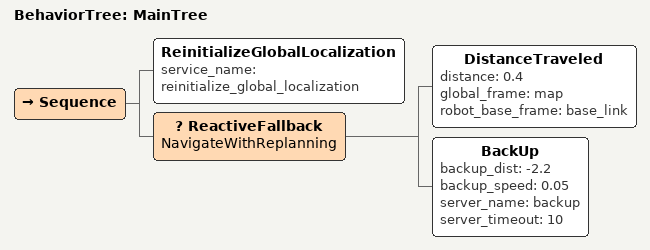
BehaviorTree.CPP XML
<root main_tree_to_execute="MainTree">
    <BehaviorTree ID="MainTree">
        <Sequence>
            <ReinitializeGlobalLocalization service_name="reinitialize_global_localization"/>
            <ReactiveFallback name="NavigateWithReplanning">
                <DistanceTraveled distance="0.4" global_frame="map" robot_base_frame="base_link"/>
                <BackUp backup_dist="-2.2" backup_speed="0.05" server_name="backup" server_timeout="10"/>
            </ReactiveFallback>
        </Sequence>
    </BehaviorTree>
</root>
